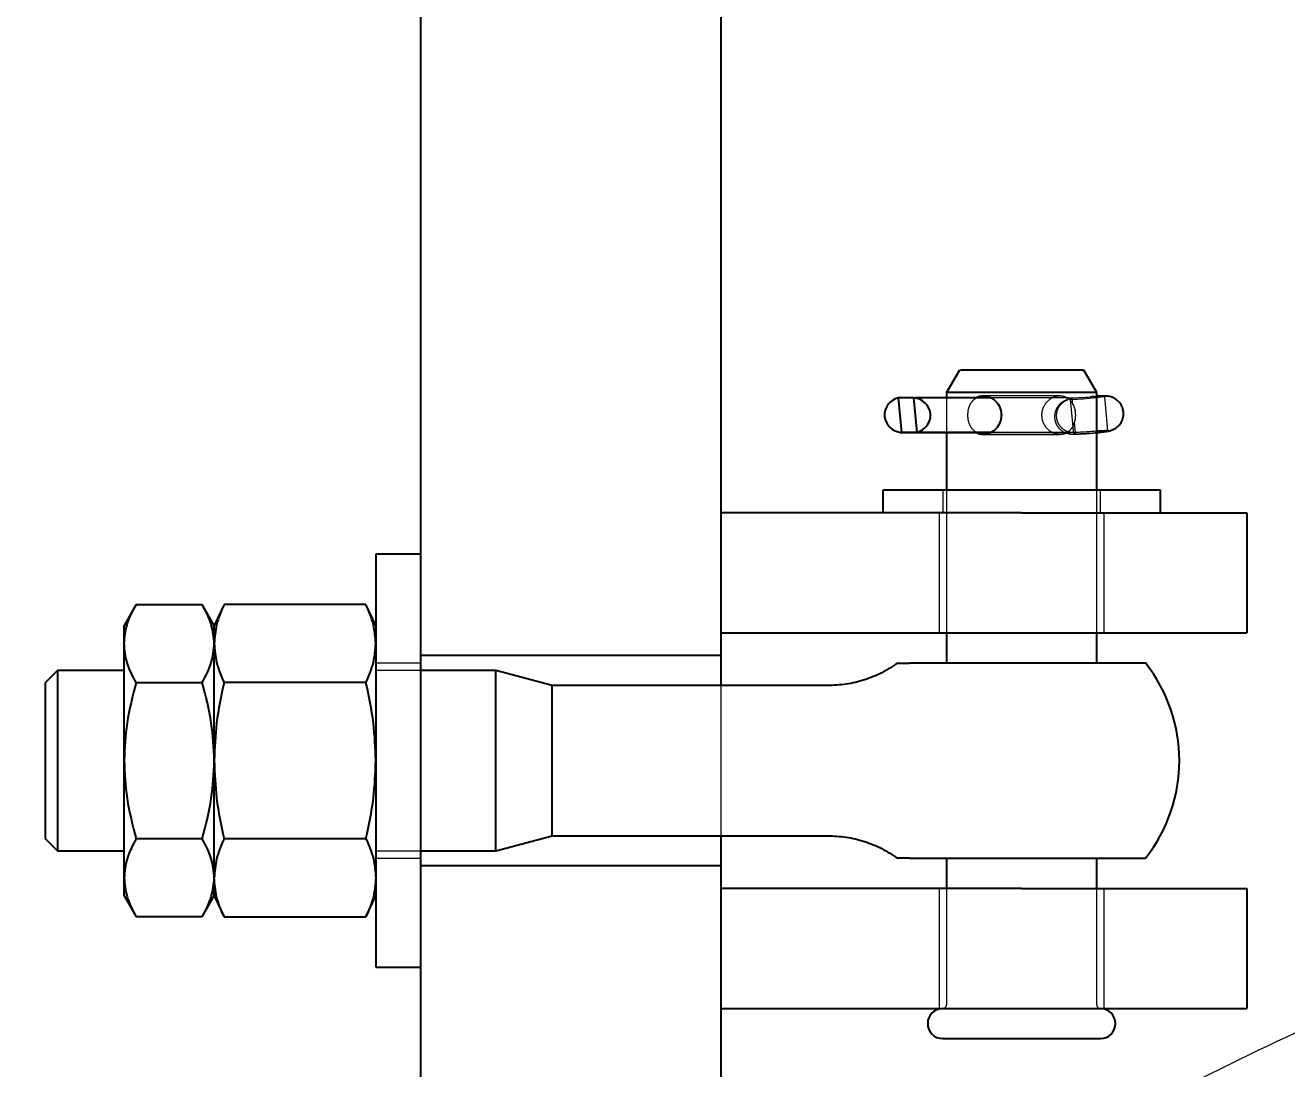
# Model space of a CAD drawing. Header units: millimetres. Extents: x 861 to 27901, y 673 to 17923.
# Drawn here: x 10587.5 to 10720.7, y 6125.5 to 6235.6 of the extents above; entities that cross this region are included whole.
import ezdxf

# ---------------------------------------------------------------- set-up
doc = ezdxf.new("R2010")
doc.units = ezdxf.units.MM
doc.header["$LTSCALE"] = 33.3
doc.linetypes.add('HIDDEN', pattern=[1.905, 1.27, -0.635])
doc.layers.add('CAPA_1', color=7, linetype='Continuous')
doc.styles.add('SLDTEXTSTYLE0', font='TXT', dxfattribs={"width": 0.75})
doc.dimstyles.new('SLDDIMSTYLE0', dxfattribs={"dimtxt": 66.6, "dimasz": 66.6, "dimexe": 0, "dimexo": 0.0625, "dimgap": 16.65, "dimtad": 2, "dimdec": 0, "dimlfac": 1.261261, "dimrnd": 1e-09, "dimzin": 12, "dimdsep": 46, "dimtxsty": 'SLDTEXTSTYLE0', "dimsah": 1, "dimcen": 0.09, "dimadec": 0, "dimazin": 3, "dimtfac": 1, "dimtdec": 0, "dimtofl": 0, "dimtmove": 0, "dimatfit": 3, "dimfxl": 1, "dimfrac": 2, "dimtolj": 1, "dimtzin": 12, "dimarcsym": 0})

# ---------------------------------------------------------------- blocks, each defined once
blk = doc.blocks.new('_D_13')
at = {"layer": 'CAPA_1', "transparency": 16777216}
for p, q in [((9823.17, 6912.25), (14695.32, 6912.25)), ((14662.02, 6912.25), (14662.02, 5357.98)), ((14240.18, 5357.98), (14695.32, 5357.98))]:
    blk.add_line(p, q, dxfattribs=at)
for points in [[(14662.02, 6912.25), (14651.77, 6845.65), (14672.27, 6845.65)], [(14662.02, 5357.98), (14672.27, 5424.58), (14651.77, 5424.58)]]:
    blk.add_solid(points, dxfattribs=at)
at = {"layer": 'CAPA_1', "transparency": 16777216, "insert": (14576.17, 6036.69), "char_height": 66.6, "attachment_point": 1, "rotation": 90, "style": 'SLDTEXTSTYLE0'}
blk.add_mtext('1960', dxfattribs=at)
blk = doc.blocks.new('_D_14')
at = {"layer": 'CAPA_1', "transparency": 16777216}
for p, q in [((9780.88, 6954.54), (9780.88, 7862.55)), ((10855.14, 5883.49), (10855.14, 7862.55)), ((9780.88, 7829.25), (10855.14, 7829.25))]:
    blk.add_line(p, q, dxfattribs=at)
for points in [[(9780.88, 7829.25), (9847.48, 7819.01), (9847.48, 7839.5)], [(10855.14, 7829.25), (10788.54, 7839.5), (10788.54, 7819.01)]]:
    blk.add_solid(points, dxfattribs=at)
at = {"layer": 'CAPA_1', "transparency": 16777216, "insert": (10219.59, 7915.1), "char_height": 66.6, "attachment_point": 1, "style": 'SLDTEXTSTYLE0'}
blk.add_mtext('1355', dxfattribs=at)

msp = doc.modelspace()

# ---------------------------------------------------------------- linework, layer by layer
at = {"color": 7, "linetype": 'Continuous', "lineweight": 25}
for p, q in [((10629.24, 6169.12), (10629.24, 6622.63)), ((10660.95, 6169.12), (10660.95, 6622.63)), ((10686.11, 6199.25), (10684.74, 6196.87)), ((10700.6, 6196.87), (10699.22, 6199.25)), ((10681.27, 6196.3), (10679.65, 6196.3)), ((10679.65, 6196.3), (10679.97, 6192.67)), ((10681.27, 6196.3), (10681.59, 6192.67)), ((10689.42, 6196.31), (10681.43, 6196.31)), ((10684.74, 6196.87), (10684.74, 6196.31)), ((10700.6, 6186.56), (10700.6, 6196.87)), ((10679.81, 6192.66), (10689.42, 6192.66)), ((10689.44, 6192.67), (10679.97, 6192.67)), ((10684.74, 6192.66), (10684.74, 6186.56)), ((10678, 6186.56), (10678, 6184.18)), ((10707.34, 6186.56), (10678, 6186.56)), ((10707.34, 6184.18), (10707.34, 6186.56)), ((10692.67, 6184.18), (10660.95, 6184.18)), ((10716.45, 6184.18), (10716.45, 6171.5)), ((10629.24, 6179.82), (10624.48, 6179.82)), ((10599.2, 6174.5), (10597.92, 6172.29)), ((10599.2, 6174.5), (10606.16, 6174.5)), ((10607.44, 6172.29), (10606.16, 6174.5)), ((10608.47, 6174.5), (10607.44, 6172.29)), ((10623.45, 6174.5), (10608.47, 6174.5)), ((10624.48, 6172.29), (10623.45, 6174.5)), ((10660.95, 6171.5), (10692.67, 6171.5)), ((10684.74, 6171.5), (10684.74, 6168.32)), ((10700.6, 6168.32), (10700.6, 6171.5)), ((10660.95, 6169.12), (10629.24, 6169.12)), ((10590.89, 6167.53), (10589.6, 6166.24)), ((10597.92, 6167.53), (10590.89, 6167.53)), ((10637.17, 6167.53), (10629.24, 6167.53)), ((10643.12, 6165.94), (10637.17, 6167.53)), ((10589.6, 6166.24), (10589.6, 6149.79)), ((10599.2, 6166.26), (10606.16, 6166.26)), ((10623.45, 6166.26), (10608.47, 6166.26)), ((10672.19, 6165.94), (10643.12, 6165.94)), ((10643.12, 6150.1), (10643.12, 6165.94)), ((10589.6, 6149.79), (10590.89, 6148.5)), ((10606.16, 6149.78), (10599.2, 6149.78)), ((10623.45, 6149.78), (10608.47, 6149.78)), ((10637.17, 6148.5), (10643.12, 6150.1)), ((10643.12, 6150.1), (10672.19, 6150.1)), ((10590.89, 6148.5), (10597.92, 6148.5)), ((10629.24, 6148.5), (10637.17, 6148.5)), ((10684.74, 6147.71), (10684.74, 6144.54)), ((10700.6, 6144.54), (10700.6, 6147.71)), ((10660.95, 6146.92), (10629.24, 6146.92)), ((10629.24, 6043.05), (10629.24, 6146.92)), ((10660.95, 6043.05), (10660.95, 6146.92)), ((10597.92, 6143.75), (10599.2, 6141.53)), ((10606.16, 6141.53), (10607.44, 6143.75)), ((10607.44, 6143.75), (10608.47, 6141.53)), ((10623.45, 6141.53), (10624.48, 6143.75)), ((10692.67, 6144.54), (10660.95, 6144.54)), ((10716.45, 6144.54), (10716.45, 6131.85)), ((10606.16, 6141.54), (10599.2, 6141.54)), ((10608.47, 6141.54), (10623.45, 6141.54)), ((10624.48, 6136.21), (10629.24, 6136.21)), ((10660.95, 6131.85), (10692.67, 6131.85))]:
    msp.add_line(p, q, dxfattribs=at)
at = {"color": 1, "linetype": 'HIDDEN', "lineweight": 18}
for p, q in [((10697.44, 6196.3), (10681.27, 6196.3)), ((10684.74, 6196.31), (10684.74, 6192.66)), ((10696.71, 6196.54), (10688.63, 6196.54)), ((10697.6, 6196.31), (10689.42, 6196.31)), ((10697.81, 6196.14), (10698.13, 6192.51)), ((10698.08, 6195.56), (10698.02, 6196.24)), ((10701.76, 6192.83), (10701.44, 6196.46)), ((10703.41, 6194.67), (10703.37, 6195)), ((10698.34, 6192.62), (10698.24, 6193.76)), ((10688.63, 6192.43), (10696.71, 6192.43)), ((10689.42, 6192.66), (10697.6, 6192.66)), ((10697.76, 6192.67), (10689.44, 6192.67)), ((10699.83, 6192.57), (10700.15, 6192.6)), ((10700.36, 6192.8), (10700.6, 6192.82)), ((10684.34, 6186.56), (10684.34, 6184.18)), ((10684.74, 6186.56), (10684.74, 6171.5)), ((10700.6, 6171.5), (10700.6, 6186.56)), ((10700.99, 6184.18), (10700.99, 6186.56)), ((10683.95, 6184.18), (10683.95, 6171.5)), ((10701.39, 6171.5), (10701.39, 6184.18)), ((10629.24, 6168.32), (10624.48, 6168.32)), ((10629.24, 6167.53), (10624.48, 6167.53)), ((10624.48, 6148.5), (10629.24, 6148.5)), ((10624.48, 6147.71), (10629.24, 6147.71)), ((10683.95, 6144.54), (10683.95, 6131.85)), ((10684.74, 6144.54), (10684.74, 6132.25)), ((10700.6, 6132.25), (10700.6, 6144.54)), ((10701.39, 6131.85), (10701.39, 6144.54))]:
    msp.add_line(p, q, dxfattribs=at)
at = {"color": 1, "linetype": 'HIDDEN', "lineweight": 18, "flags": 128}
for points in [[(10700.04, 6196.43), (10700.69, 6196.47), (10701.18, 6196.49), (10701.42, 6196.47), (10701.39, 6196.43), (10701.09, 6196.37), (10700.56, 6196.3), (10699.88, 6196.23), (10699.17, 6196.17), (10698.53, 6196.13), (10698.06, 6196.12), (10697.83, 6196.13), (10697.88, 6196.17)], [(10698.2, 6192.55), (10698.28, 6192.57), (10698.33, 6192.6), (10698.34, 6192.62), (10698.3, 6192.64), (10698.23, 6192.66), (10698.11, 6192.67), (10697.96, 6192.67), (10697.76, 6192.67)], [(10700.6, 6192.64), (10700.2, 6192.6), (10699.49, 6192.54), (10698.85, 6192.5), (10698.37, 6192.49), (10698.15, 6192.5), (10698.2, 6192.55)]]:
    msp.add_lwpolyline(points, dxfattribs=at)
at = {"color": 7, "linetype": 'Continuous', "lineweight": 25, "flags": 128}
msp.add_lwpolyline([(10700.6, 6192.82), (10701.01, 6192.84), (10701.5, 6192.86), (10701.74, 6192.85), (10701.71, 6192.81), (10701.41, 6192.75), (10700.88, 6192.67), (10700.6, 6192.64)], dxfattribs=at)
at = {"color": 7, "linetype": 'Continuous', "lineweight": 25}
for centre, radius, start, end in [((10680.03, 6194.51), 1.83, 101.8238, 268.2363), ((10681.21, 6194.47), 1.83, 281.8238, 88.2363), ((10692.67, 6158.02), 16.65, 321.7576, 38.2553), ((10684.34, 6130.27), 1.59, 90, 270), ((10700.99, 6130.27), 1.59, 270, 90)]:
    msp.add_arc(centre, radius, start, end, dxfattribs=at)
at = {"color": 1, "linetype": 'HIDDEN', "lineweight": 18}
for centre, radius, start, end in [((10696.82, 6235.05), 38.76, 270.9183, 274.7586), ((10697.87, 6196.37), 0.192, 270.7802, 320.7652), ((10697.14, 6231.43), 38.76, 270.9183, 274.7586), ((10684.34, 6132.25), 0.396, 270, 0), ((10700.99, 6132.25), 0.396, 180, 270)]:
    msp.add_arc(centre, radius, start, end, dxfattribs=at)
at = {"color": 7, "linetype": 'Continuous', "lineweight": 25}
for points, knots in [([(10689.33, 6199.25), (10688.65, 6199.25), (10687.29, 6199.25), (10686.21, 6199.25), (10686.22, 6199.25), (10686.23, 6199.25)], [0, 0, 0, 0, 0.379065, 0.758131, 1, 1, 1, 1]), ([(10699.11, 6199.25), (10699.14, 6199.25), (10699.25, 6199.25), (10698.41, 6199.25), (10696.71, 6199.25), (10694.34, 6199.25), (10691.69, 6199.25), (10690.11, 6199.25), (10689.33, 6199.25)], [0, 0, 0, 0, 0.0675, 0.254, 0.4405, 0.627, 0.8135, 1, 1, 1, 1]), ([(10688.63, 6196.87), (10688.19, 6196.87), (10687.33, 6196.87), (10686.29, 6196.87), (10685.47, 6196.87), (10684.95, 6196.87), (10684.72, 6196.87), (10684.76, 6196.87), (10684.77, 6196.87)], [0, 0, 0, 0, 0.189602, 0.379204, 0.568806, 0.758408, 0.94801, 1, 1, 1, 1]), ([(10687.87, 6196.3), (10687.9, 6196.33), (10688.02, 6196.44), (10688.29, 6196.51), (10688.51, 6196.53), (10688.63, 6196.54)], [0, 0, 0, 0, 0.155889, 0.584011, 1, 1, 1, 1]), ([(10700.57, 6196.87), (10700.56, 6196.87), (10700.56, 6196.87), (10700.19, 6196.87), (10699.53, 6196.87), (10698.61, 6196.87), (10697.45, 6196.87), (10696.12, 6196.87), (10694.65, 6196.87), (10693.1, 6196.87), (10691.54, 6196.87), (10690.01, 6196.87), (10689.09, 6196.87), (10688.63, 6196.87)], [0, 0, 0, 0, 0.067668, 0.160901, 0.254134, 0.347368, 0.440601, 0.533834, 0.627067, 0.7203, 0.813534, 0.906767, 1, 1, 1, 1]), ([(10688.63, 6196.54), (10688.74, 6196.53), (10688.97, 6196.52), (10689.44, 6196.36), (10689.98, 6195.98), (10690.35, 6195.41), (10690.5, 6194.89), (10690.54, 6194.49), (10690.5, 6194.09), (10690.35, 6193.57), (10689.98, 6193), (10689.44, 6192.62), (10688.97, 6192.46), (10688.74, 6192.44), (10688.63, 6192.43)], [0, 0, 0, 0, 0.061711, 0.125222, 0.250004, 0.374789, 0.438295, 0.5, 0.561705, 0.625211, 0.749996, 0.874778, 0.938289, 1, 1, 1, 1]), ([(10700.6, 6192.64), (10700.63, 6192.64), (10700.9, 6192.67), (10701.35, 6192.73), (10701.77, 6192.8), (10702.1, 6192.87), (10702.47, 6193.02), (10702.85, 6193.28), (10703.2, 6193.69), (10703.41, 6194.25), (10703.45, 6194.85), (10703.29, 6195.42), (10702.98, 6195.88), (10702.63, 6196.18), (10702.29, 6196.36), (10701.98, 6196.45), (10701.75, 6196.48), (10701.52, 6196.5), (10701.21, 6196.5), (10700.89, 6196.49), (10700.63, 6196.47), (10700.6, 6196.47)], [0, 0, 0, 0, 0.012432, 0.093838, 0.180041, 0.236414, 0.277272, 0.322234, 0.393068, 0.460231, 0.520656, 0.594826, 0.655489, 0.706684, 0.750699, 0.787818, 0.817482, 0.848, 0.907088, 0.987659, 1, 1, 1, 1]), ([(10688.63, 6192.43), (10688.51, 6192.44), (10688.29, 6192.46), (10688.02, 6192.53), (10687.91, 6192.64), (10687.88, 6192.66)], [0, 0, 0, 0, 0.423581, 0.859516, 1, 1, 1, 1]), ([(10597.92, 6170.38), (10597.98, 6171.04), (10598.11, 6172.44), (10598.82, 6173.79), (10599.2, 6174.5)], [0, 0, 0, 0, 0.476313, 1, 1, 1, 1]), ([(10607.44, 6170.38), (10607.38, 6171.04), (10607.25, 6172.44), (10606.54, 6173.79), (10606.16, 6174.5)], [0, 0, 0, 0, 0.476313, 1, 1, 1, 1]), ([(10608.47, 6174.5), (10608.16, 6173.79), (10607.58, 6172.43), (10607.48, 6171.04), (10607.44, 6170.38)], [0, 0, 0, 0, 0.521843, 1, 1, 1, 1]), ([(10624.48, 6170.38), (10624.44, 6171.04), (10624.34, 6172.43), (10623.76, 6173.79), (10623.45, 6174.5)], [0, 0, 0, 0, 0.478157, 1, 1, 1, 1]), ([(10599.2, 6166.26), (10598.82, 6166.96), (10598.11, 6168.32), (10597.98, 6169.71), (10597.92, 6170.38)], [0, 0, 0, 0, 0.523687, 1, 1, 1, 1]), ([(10606.16, 6166.26), (10606.54, 6166.96), (10607.25, 6168.32), (10607.38, 6169.71), (10607.44, 6170.38)], [0, 0, 0, 0, 0.523687, 1, 1, 1, 1]), ([(10607.44, 6170.38), (10607.48, 6169.71), (10607.58, 6168.32), (10608.16, 6166.97), (10608.47, 6166.26)], [0, 0, 0, 0, 0.478157, 1, 1, 1, 1]), ([(10623.45, 6166.26), (10623.76, 6166.97), (10624.34, 6168.32), (10624.44, 6169.71), (10624.48, 6170.38)], [0, 0, 0, 0, 0.521843, 1, 1, 1, 1]), ([(10660.95, 6165.94), (10660.95, 6166.4), (10660.95, 6167.34), (10660.95, 6168.33), (10660.95, 6168.99), (10660.95, 6169.08), (10660.95, 6169.12)], [0, 0, 0, 0, 0.2400829, 0.4933886, 0.7466943, 1, 1, 1, 1]), ([(10679.59, 6168.32), (10679.04, 6167.96), (10677.94, 6167.24), (10676.09, 6166.51), (10674.16, 6166.03), (10672.84, 6165.97), (10672.19, 6165.94)], [0, 0, 0, 0, 0.248476, 0.5, 0.751524, 1, 1, 1, 1]), ([(10679.61, 6168.32), (10679.61, 6168.32), (10679.6, 6168.32), (10679.72, 6168.32), (10679.96, 6168.32), (10680.32, 6168.32), (10680.65, 6168.32), (10680.82, 6168.32)], [0, 0, 0, 0, 0.113488, 0.339836, 0.560262, 0.779634, 1, 1, 1, 1]), ([(10705.74, 6168.32), (10705.74, 6168.32), (10705.81, 6168.32), (10705.59, 6168.32), (10705.12, 6168.32), (10704.44, 6168.32), (10703.72, 6168.32), (10702.71, 6168.32), (10701.36, 6168.32), (10699.58, 6168.32), (10697.63, 6168.32), (10695.51, 6168.32), (10693.31, 6168.32), (10691.1, 6168.32), (10688.92, 6168.32), (10687.11, 6168.32), (10685.63, 6168.32), (10684.43, 6168.32), (10683.16, 6168.32), (10681.87, 6168.32), (10681.18, 6168.32), (10680.82, 6168.32)], [0, 0, 0, 0, 0.000162, 0.062642, 0.125121, 0.168819, 0.210436, 0.250165, 0.31522, 0.375122, 0.437602, 0.500081, 0.562561, 0.625041, 0.68752, 0.75, 0.789567, 0.831121, 0.875041, 0.935075, 1, 1, 1, 1]), ([(10599.2, 6166.26), (10598.82, 6164.84), (10598.11, 6162.14), (10597.98, 6159.35), (10597.92, 6158.02)], [0, 0, 0, 0, 0.523687, 1, 1, 1, 1]), ([(10607.44, 6158.02), (10607.38, 6159.35), (10607.25, 6162.14), (10606.54, 6164.84), (10606.16, 6166.26)], [0, 0, 0, 0, 0.476313, 1, 1, 1, 1]), ([(10608.47, 6166.26), (10608.16, 6164.84), (10607.58, 6162.12), (10607.48, 6159.34), (10607.44, 6158.02)], [0, 0, 0, 0, 0.521843, 1, 1, 1, 1]), ([(10624.48, 6158.02), (10624.44, 6159.34), (10624.34, 6162.12), (10623.76, 6164.84), (10623.45, 6166.26)], [0, 0, 0, 0, 0.478157, 1, 1, 1, 1]), ([(10597.92, 6158.02), (10597.98, 6156.69), (10598.11, 6153.9), (10598.82, 6151.19), (10599.2, 6149.78)], [0, 0, 0, 0, 0.476313, 1, 1, 1, 1]), ([(10606.16, 6149.78), (10606.54, 6151.19), (10607.25, 6153.9), (10607.38, 6156.69), (10607.44, 6158.02)], [0, 0, 0, 0, 0.523687, 1, 1, 1, 1]), ([(10607.44, 6158.02), (10607.48, 6156.69), (10607.58, 6153.91), (10608.16, 6151.2), (10608.47, 6149.78)], [0, 0, 0, 0, 0.478157, 1, 1, 1, 1]), ([(10623.45, 6149.78), (10623.76, 6151.2), (10624.34, 6153.91), (10624.44, 6156.69), (10624.48, 6158.02)], [0, 0, 0, 0, 0.521843, 1, 1, 1, 1]), ([(10599.2, 6149.78), (10598.82, 6149.07), (10598.11, 6147.72), (10597.98, 6146.32), (10597.92, 6145.66)], [0, 0, 0, 0, 0.5236871, 1, 1, 1, 1]), ([(10607.44, 6145.66), (10607.38, 6146.32), (10607.25, 6147.72), (10606.54, 6149.07), (10606.16, 6149.78)], [0, 0, 0, 0, 0.476313, 1, 1, 1, 1]), ([(10608.47, 6149.78), (10608.16, 6149.07), (10607.58, 6147.71), (10607.48, 6146.32), (10607.44, 6145.66)], [0, 0, 0, 0, 0.521843, 1, 1, 1, 1]), ([(10623.45, 6149.78), (10623.76, 6149.07), (10624.34, 6147.71), (10624.44, 6146.32), (10624.48, 6145.66)], [0, 0, 0, 0, 0.521843, 1, 1, 1, 1]), ([(10660.95, 6146.92), (10660.95, 6146.96), (10660.95, 6147.04), (10660.95, 6147.7), (10660.95, 6148.69), (10660.95, 6149.64), (10660.95, 6150.1)], [0, 0, 0, 0, 0.253306, 0.506611, 0.759917, 1, 1, 1, 1]), ([(10672.19, 6150.1), (10672.84, 6150.07), (10674.16, 6150.01), (10676.09, 6149.53), (10677.94, 6148.79), (10679.04, 6148.07), (10679.59, 6147.71)], [0, 0, 0, 0, 0.248476, 0.5, 0.751524, 1, 1, 1, 1]), ([(10680.82, 6147.71), (10680.57, 6147.71), (10680.11, 6147.71), (10679.75, 6147.71), (10679.6, 6147.71), (10679.61, 6147.71), (10679.61, 6147.71)], [0, 0, 0, 0, 0.337001, 0.632883, 0.88709, 1, 1, 1, 1]), ([(10680.82, 6147.71), (10681.05, 6147.71), (10681.51, 6147.71), (10682.37, 6147.71), (10683.5, 6147.71), (10684.98, 6147.71), (10686.89, 6147.71), (10688.92, 6147.71), (10691.1, 6147.71), (10693.31, 6147.71), (10695.51, 6147.71), (10697.63, 6147.71), (10699.36, 6147.71), (10700.75, 6147.71), (10701.86, 6147.71), (10703.02, 6147.71), (10704.14, 6147.71), (10705.06, 6147.71), (10705.59, 6147.71), (10705.81, 6147.71), (10705.74, 6147.71), (10705.74, 6147.71)], [0, 0, 0, 0, 0.043889, 0.0855, 0.125034, 0.189953, 0.249984, 0.312459, 0.374935, 0.43741, 0.499885, 0.562361, 0.624836, 0.664266, 0.705849, 0.749869, 0.810116, 0.874821, 0.937296, 0.999772, 1, 1, 1, 1]), ([(10597.92, 6145.66), (10597.98, 6144.99), (10598.11, 6143.6), (10598.82, 6142.25), (10599.2, 6141.54)], [0, 0, 0, 0, 0.476313, 1, 1, 1, 1]), ([(10606.16, 6141.54), (10606.54, 6142.25), (10607.25, 6143.6), (10607.38, 6144.99), (10607.44, 6145.66)], [0, 0, 0, 0, 0.523687, 1, 1, 1, 1]), ([(10608.47, 6141.54), (10608.16, 6142.25), (10607.58, 6143.61), (10607.48, 6144.99), (10607.44, 6145.66)], [0, 0, 0, 0, 0.521843, 1, 1, 1, 1]), ([(10624.48, 6145.66), (10624.44, 6144.99), (10624.34, 6143.61), (10623.76, 6142.25), (10623.45, 6141.54)], [0, 0, 0, 0, 0.478157, 1, 1, 1, 1]), ([(10684.38, 6128.68), (10684.37, 6128.68), (10684.32, 6128.68), (10684.57, 6128.68), (10685.11, 6128.68), (10685.97, 6128.68), (10687.06, 6128.68), (10687.97, 6128.68), (10688.42, 6128.68)], [0, 0, 0, 0, 0.05199, 0.241592, 0.431194, 0.620796, 0.810398, 1, 1, 1, 1]), ([(10688.42, 6128.68), (10688.91, 6128.68), (10689.88, 6128.68), (10691.48, 6128.68), (10693.12, 6128.68), (10694.74, 6128.68), (10696.29, 6128.68), (10697.69, 6128.68), (10698.9, 6128.68), (10699.88, 6128.68), (10700.56, 6128.68), (10700.95, 6128.68), (10700.96, 6128.68), (10700.96, 6128.68)], [0, 0, 0, 0, 0.0932332, 0.1864664, 0.2796996, 0.3729328, 0.4661661, 0.5593993, 0.6526325, 0.7458657, 0.8390989, 0.9323321, 1, 1, 1, 1])]:
    msp.add_open_spline(points, degree=3, knots=knots, dxfattribs=at)
at = {"color": 1, "linetype": 'HIDDEN', "lineweight": 18}
for points, knots in [([(10687, 6194.49), (10687, 6194.62), (10687.01, 6194.89), (10687.13, 6195.41), (10687.38, 6195.95), (10687.72, 6196.19), (10687.87, 6196.3)], [0, 0, 0, 0, 0.1754725, 0.3560637, 0.7109173, 1, 1, 1, 1]), ([(10694.81, 6194.49), (10694.82, 6194.36), (10694.83, 6194.09), (10694.99, 6193.57), (10695.36, 6193), (10695.9, 6192.62), (10696.36, 6192.46), (10696.71, 6192.42), (10697.06, 6192.46), (10697.48, 6192.62), (10697.93, 6193), (10698.21, 6193.57), (10698.32, 6194.09), (10698.35, 6194.49), (10698.32, 6194.89), (10698.21, 6195.41), (10697.93, 6195.98), (10697.48, 6196.36), (10697.06, 6196.51), (10696.71, 6196.56), (10696.36, 6196.51), (10695.9, 6196.36), (10695.36, 6195.98), (10694.99, 6195.41), (10694.83, 6194.89), (10694.82, 6194.62), (10694.81, 6194.49)], [0, 0, 0, 0, 0.030853, 0.062605, 0.124998, 0.187389, 0.219145, 0.25, 0.280855, 0.312611, 0.375002, 0.437395, 0.469147, 0.5, 0.530853, 0.562605, 0.624998, 0.687389, 0.719145, 0.75, 0.780855, 0.812611, 0.875002, 0.937395, 0.969147, 1, 1, 1, 1]), ([(10697.55, 6196.11), (10697.54, 6196.11), (10697.46, 6196.1), (10697.25, 6196.02), (10696.91, 6195.84), (10696.55, 6195.51), (10696.25, 6195.02), (10696.11, 6194.4), (10696.19, 6193.78), (10696.46, 6193.26), (10696.8, 6192.9), (10697.15, 6192.68), (10697.48, 6192.56), (10697.74, 6192.51), (10697.96, 6192.48), (10698.23, 6192.48), (10698.65, 6192.49), (10699.25, 6192.52), (10699.68, 6192.55), (10699.87, 6192.57)], [0, 0, 0, 0, 0.002963, 0.048092, 0.093485, 0.156441, 0.23156, 0.310852, 0.393094, 0.46739, 0.528658, 0.581252, 0.626262, 0.662732, 0.694556, 0.741779, 0.838799, 0.926225, 1, 1, 1, 1]), ([(10697.6, 6192.66), (10697.67, 6192.66), (10697.8, 6192.66), (10697.87, 6192.66), (10697.82, 6192.66), (10697.68, 6192.69), (10697.42, 6192.77), (10697.05, 6192.98), (10696.66, 6193.37), (10696.39, 6193.91), (10696.33, 6194.54), (10696.46, 6195.12), (10696.72, 6195.55), (10697.02, 6195.84), (10697.27, 6196.01), (10697.44, 6196.08), (10697.53, 6196.11), (10697.54, 6196.11), (10697.55, 6196.12)], [0, 0, 0, 0, 0.075238, 0.149093, 0.197923, 0.234229, 0.277427, 0.348786, 0.429919, 0.521416, 0.617846, 0.708749, 0.782618, 0.845443, 0.896309, 0.933459, 0.96554, 1, 1, 1, 1]), ([(10700.6, 6196.47), (10700.41, 6196.46), (10700.2, 6196.45), (10699.97, 6196.43), (10699.95, 6196.43)], [0, 0, 0, 0, 0.923354, 1, 1, 1, 1]), ([(10687.88, 6192.66), (10687.73, 6192.78), (10687.38, 6193.02), (10687.13, 6193.57), (10687.01, 6194.09), (10687, 6194.36), (10687, 6194.49)], [0, 0, 0, 0, 0.2944177, 0.6466083, 0.8258443, 1, 1, 1, 1]), ([(10699.87, 6192.57), (10699.92, 6192.57), (10700.16, 6192.59), (10700.4, 6192.62), (10700.6, 6192.64)], [0, 0, 0, 0, 0.188604, 1, 1, 1, 1]), ([(10660.95, 6150.1), (10660.95, 6150.12), (10660.95, 6150.6), (10660.95, 6151.83), (10660.95, 6153.74), (10660.95, 6155.84), (10660.95, 6158.02), (10660.95, 6160.19), (10660.95, 6162.3), (10660.95, 6164.2), (10660.95, 6165.43), (10660.95, 6165.91), (10660.95, 6165.94)], [0, 0, 0, 0, 0.006441, 0.129831, 0.253221, 0.37661, 0.5, 0.62339, 0.746779, 0.870169, 0.993559, 1, 1, 1, 1]), ([(11104.78, 6002.69), (11101.69, 6007.31), (11095.5, 6016.54), (11085.25, 6029.71), (11074.33, 6042.33), (11062.7, 6054.3), (11050.43, 6065.6), (11037.54, 6076.2), (11024.07, 6086.06), (11010.08, 6095.14), (10995.6, 6103.43), (10980.67, 6110.89), (10965.35, 6117.51), (10949.69, 6123.25), (10933.72, 6128.11), (10917.51, 6132.07), (10901.1, 6135.11), (10884.55, 6137.22), (10867.91, 6138.4), (10851.22, 6138.65), (10834.55, 6137.97), (10817.94, 6136.34), (10801.45, 6133.79), (10785.13, 6130.32), (10769.03, 6125.94), (10753.2, 6120.67), (10737.69, 6114.51), (10722.55, 6107.5), (10707.83, 6099.64), (10693.57, 6090.98), (10679.82, 6081.53), (10666.62, 6071.32), (10654.01, 6060.38), (10642.04, 6048.76), (10630.74, 6036.49), (10620.14, 6023.6), (10610.28, 6010.13), (10601.2, 5996.14), (10592.91, 5981.66), (10585.45, 5966.73), (10578.83, 5951.41), (10573.09, 5935.75), (10568.23, 5919.78), (10564.28, 5903.57), (10561.23, 5887.17), (10559.14, 5870.61), (10557.94, 5854.85), (10557.9, 5844.61), (10557.88, 5839.92)], [0, 0, 0, 0, 0.021814, 0.043628, 0.065442, 0.087256, 0.109071, 0.130885, 0.152699, 0.174513, 0.196327, 0.218141, 0.239955, 0.261769, 0.283583, 0.305397, 0.327212, 0.349026, 0.37084, 0.392654, 0.414468, 0.436282, 0.458096, 0.47991, 0.501724, 0.523538, 0.545353, 0.567167, 0.588981, 0.610795, 0.632609, 0.654423, 0.676237, 0.698051, 0.719865, 0.74168, 0.763494, 0.785308, 0.807122, 0.828936, 0.85075, 0.872564, 0.894378, 0.916192, 0.938006, 0.959821, 0.981635, 1, 1, 1, 1])]:
    msp.add_open_spline(points, degree=3, knots=knots, dxfattribs=at)
at = {"color": 7, "linetype": 'Continuous', "lineweight": 25}
for points in [[(10692.67, 6184.18), (10694.23, 6184.18), (10697.34, 6184.18), (10701.83, 6184.18), (10705.97, 6184.18), (10709.6, 6184.18), (10712.58, 6184.18), (10714.77, 6184.18), (10716.19, 6184.18), (10716.37, 6184.18), (10716.45, 6184.18)], [(10624.48, 6179.82), (10624.48, 6179.74), (10624.48, 6179.58), (10624.48, 6178.28), (10624.48, 6176.27), (10624.48, 6173.53), (10624.48, 6170.21), (10624.48, 6166.41), (10624.48, 6162.3), (10624.48, 6159.44), (10624.48, 6158.02)], [(10597.92, 6170.38), (10597.92, 6170.93), (10597.92, 6172.04), (10597.92, 6172.2), (10597.92, 6172.29)], [(10607.44, 6170.38), (10607.44, 6170.93), (10607.44, 6172.04), (10607.44, 6172.2), (10607.44, 6172.29)], [(10597.92, 6158.02), (10597.92, 6159.26), (10597.92, 6161.76), (10597.92, 6165.22), (10597.92, 6168.26), (10597.92, 6169.67), (10597.92, 6170.38)], [(10607.44, 6158.02), (10607.44, 6159.26), (10607.44, 6161.76), (10607.44, 6165.22), (10607.44, 6168.26), (10607.44, 6169.67), (10607.44, 6170.38)], [(10692.67, 6171.5), (10694.23, 6171.5), (10697.34, 6171.5), (10701.83, 6171.5), (10705.97, 6171.5), (10709.6, 6171.5), (10712.58, 6171.5), (10714.77, 6171.5), (10716.19, 6171.5), (10716.37, 6171.5), (10716.45, 6171.5)], [(10629.24, 6158.02), (10629.24, 6158.99), (10629.24, 6160.93), (10629.24, 6163.79), (10629.24, 6166.55), (10629.24, 6168.26), (10629.24, 6169.12)], [(10590.89, 6167.53), (10590.89, 6167.5), (10590.89, 6167.42), (10590.89, 6166.86), (10590.89, 6165.98), (10590.89, 6164.79), (10590.89, 6163.34), (10590.89, 6161.68), (10590.89, 6159.88), (10590.89, 6158.02), (10590.89, 6156.15), (10590.89, 6154.35), (10590.89, 6152.7), (10590.89, 6151.25), (10590.89, 6150.05), (10590.89, 6149.17), (10590.89, 6148.61), (10590.89, 6148.54), (10590.89, 6148.5)], [(10637.17, 6148.5), (10637.17, 6148.54), (10637.17, 6148.61), (10637.17, 6149.17), (10637.17, 6150.05), (10637.17, 6151.25), (10637.17, 6152.7), (10637.17, 6154.35), (10637.17, 6156.15), (10637.17, 6158.02), (10637.17, 6159.88), (10637.17, 6161.68), (10637.17, 6163.34), (10637.17, 6164.79), (10637.17, 6165.98), (10637.17, 6166.86), (10637.17, 6167.42), (10637.17, 6167.5), (10637.17, 6167.53)], [(10597.92, 6145.66), (10597.92, 6146.36), (10597.92, 6147.77), (10597.92, 6150.81), (10597.92, 6154.28), (10597.92, 6156.77), (10597.92, 6158.02)], [(10607.44, 6145.66), (10607.44, 6146.36), (10607.44, 6147.77), (10607.44, 6150.81), (10607.44, 6154.28), (10607.44, 6156.77), (10607.44, 6158.02)], [(10624.48, 6158.02), (10624.48, 6156.59), (10624.48, 6153.74), (10624.48, 6149.62), (10624.48, 6145.82), (10624.48, 6142.5), (10624.48, 6139.77), (10624.48, 6137.75), (10624.48, 6136.46), (10624.48, 6136.29), (10624.48, 6136.21)], [(10629.24, 6146.92), (10629.24, 6147.77), (10629.24, 6149.48), (10629.24, 6152.25), (10629.24, 6155.1), (10629.24, 6157.05), (10629.24, 6158.02)], [(10597.92, 6143.75), (10597.92, 6143.83), (10597.92, 6144), (10597.92, 6145.1), (10597.92, 6145.66)], [(10607.44, 6143.75), (10607.44, 6143.83), (10607.44, 6144), (10607.44, 6145.1), (10607.44, 6145.66)], [(10692.67, 6144.54), (10694.23, 6144.54), (10697.34, 6144.54), (10701.83, 6144.54), (10705.97, 6144.54), (10709.6, 6144.54), (10712.58, 6144.54), (10714.77, 6144.54), (10716.19, 6144.54), (10716.37, 6144.54), (10716.45, 6144.54)], [(10692.67, 6131.85), (10694.23, 6131.85), (10697.34, 6131.85), (10701.83, 6131.85), (10705.97, 6131.85), (10709.6, 6131.85), (10712.58, 6131.85), (10714.77, 6131.85), (10716.19, 6131.85), (10716.37, 6131.85), (10716.45, 6131.85)]]:
    msp.add_open_spline(points, degree=3, dxfattribs=at)
at = {"color": 1, "linetype": 'HIDDEN', "lineweight": 18}
for points in [[(11121.76, 6013.67), (11118.45, 6018.6), (11111.84, 6028.47), (11100.89, 6042.53), (11089.23, 6056.01), (11076.81, 6068.79), (11063.71, 6080.86), (11049.94, 6092.18), (11035.56, 6102.71), (11020.61, 6112.41), (11005.15, 6121.26), (10989.21, 6129.23), (10972.85, 6136.3), (10956.11, 6142.43), (10939.07, 6147.62), (10921.75, 6151.85), (10904.23, 6155.09), (10886.55, 6157.35), (10868.78, 6158.61), (10850.96, 6158.88), (10833.15, 6158.15), (10815.41, 6156.41), (10797.8, 6153.69), (10780.37, 6149.98), (10763.18, 6145.31), (10746.27, 6139.67), (10729.71, 6133.1), (10713.54, 6125.6), (10697.81, 6117.22), (10682.58, 6107.96), (10667.9, 6097.87), (10653.8, 6086.96), (10640.34, 6075.29), (10627.55, 6062.88), (10615.48, 6049.77), (10604.16, 6036), (10593.63, 6021.62), (10583.93, 6006.68), (10575.08, 5991.21), (10567.11, 5975.27), (10560.04, 5958.91), (10553.91, 5942.18), (10548.72, 5925.13), (10544.5, 5907.81), (10541.25, 5890.29), (10538.99, 5872.61), (10537.73, 5854.84), (10537.46, 5837.02), (10538.2, 5819.21), (10539.93, 5801.48), (10542.65, 5783.86), (10546.36, 5766.43), (10551.03, 5749.24), (10556.67, 5732.33), (10563.24, 5715.77), (10570.75, 5699.6), (10579.09, 5683.85), (10585.37, 5673.77), (10588.52, 5668.74)], [(10597.92, 6143.75), (10597.92, 6143.83), (10597.92, 6144), (10597.92, 6145.1), (10597.92, 6145.66)]]:
    msp.add_open_spline(points, degree=3, dxfattribs=at)

# ---------------------------------------------------------------- dimensions: what is measured, and where the dimension line sits
at = {"layer": 'CAPA_1'}
dim = msp.add_linear_dim(base=(10855.14, 7829.25), p1=(9780.88, 6912.25), p2=(10855.14, 5841.2), dimstyle='SLDDIMSTYLE0', dxfattribs=at)
dim.commit()
dim.dimension.update_dxf_attribs({"geometry": '_D_14', "text_midpoint": (10318.01, 7829.25), "dimtype": 160})
dim = msp.add_linear_dim(base=(14662.02, 5357.98), p1=(9780.88, 6912.25), p2=(14197.89, 5357.98), angle=90, dimstyle='SLDDIMSTYLE0', dxfattribs=at)
dim.commit()
dim.dimension.update_dxf_attribs({"geometry": '_D_13', "text_midpoint": (14662.02, 6135.11), "dimtype": 160})

doc.saveas('drawing.dxf')
